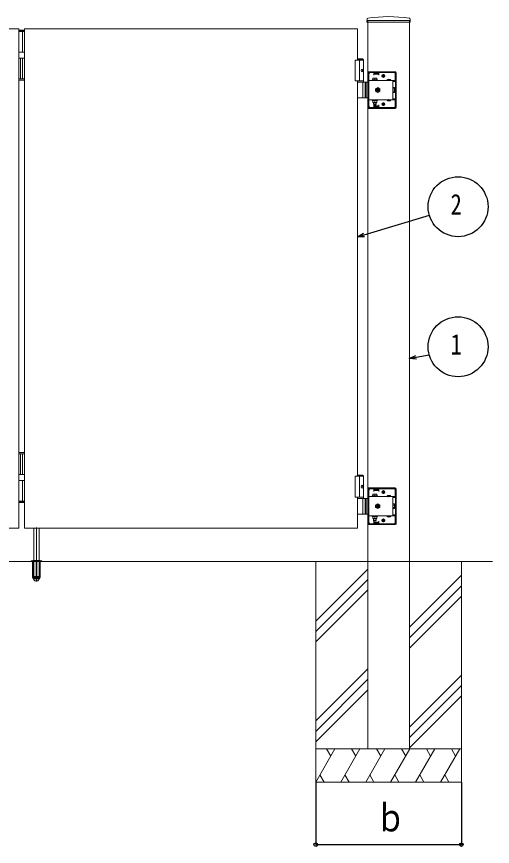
# Model space of a CAD drawing. Units: millimetres, scale not verified. Extents: x -6308 to 6308, y -4455 to 4455.
# Drawn here: x 2510 to 3654, y 170 to 2164 of the extents above; entities that cross this region are included whole.
import ezdxf
from ezdxf.enums import TextEntityAlignment as Align

# ---------------------------------------------------------------- set-up
doc = ezdxf.new("R2010")
doc.units = ezdxf.units.MM
doc.header["$LTSCALE"] = 20
doc.layers.add('0-3_YKK_A1', color=4, linetype='Continuous', lineweight=18)
doc.layers.add('0-4_YKK_D', color=6, linetype='Continuous')
doc.styles.add('ＭＳ ゴシック', font='')
doc.styles.get('ＭＳ ゴシック').set_extended_font_data('MS Gothic')

msp = doc.modelspace()

# ---------------------------------------------------------------- linework, layer by layer
at = {"layer": '0-3_YKK_A1'}
for p, q in [((3352.78, 2158.19), (3352.43, 2151.53)), ((3354.53, 2154.5), (3354.53, 2151)), ((3456.28, 2158.19), (3456.63, 2151.53)), ((3329.53, 2059.5), (3329.53, 2134.5)), ((3352.93, 2151), (3456.13, 2151)), ((3354.53, 854.5), (3354.53, 2151)), ((3454.53, 854.5), (3454.53, 2151)), ((2529.53, 2131.5), (2515.53, 2131.5)), ((2529.53, 2130.5), (2515.53, 2130.5)), ((2515.53, 2128.5), (2529.53, 2128.5)), ((2524.53, 2078.5), (2524.53, 2128.5)), ((2515.53, 2078.5), (2529.53, 2078.5)), ((2515.53, 2064.5), (2529.53, 2064.5)), ((2519.53, 2014.5), (2519.53, 2064.5)), ((2524.53, 2014.5), (2524.53, 2064.5)), ((3342.03, 2062.5), (3329.53, 2062.5)), ((3344.03, 2060.5), (3329.53, 2060.5)), ((3334.53, 2059.5), (3334.53, 2009.5)), ((3342.03, 2062.5), (3344.03, 2060.5)), ((3344.03, 2006.5), (3344.03, 2060.5)), ((3341.72, 2034.92), (3342.31, 2034.92)), ((3341.72, 2034.08), (3342.31, 2034.08)), ((3342.73, 2036.6), (3343.33, 2036.6)), ((2515.53, 2014.5), (2529.53, 2014.5)), ((3342.73, 2032.4), (3343.33, 2032.4)), ((3355.53, 2006.5), (3355.53, 2029.5)), ((3357.03, 2006.5), (3357.03, 2029.5)), ((3420.53, 2031.5), (3357.53, 2031.5)), ((3420.53, 2030), (3357.53, 2030)), ((3357.53, 1948.5), (3357.53, 2026.5)), ((3358.03, 2030), (3358.03, 2031.5)), ((3360.53, 2029.5), (3369.53, 2029.5)), ((3366.03, 2030), (3366.03, 2031.5)), ((3366.53, 2016.3), (3376.53, 2016.3)), ((3366.53, 2012.3), (3366.53, 2016.3)), ((3369.53, 2023), (3369.53, 2029.5)), ((3369.53, 2028.5), (3381.53, 2028.5)), ((3369.53, 2025.5), (3381.53, 2025.5)), ((3370.53, 2027), (3370.53, 2030)), ((3380.53, 2027), (3370.53, 2027)), ((3371.53, 2012.3), (3371.53, 2015.87)), ((3376.53, 2016.3), (3376.53, 2012.3)), ((3380.53, 2027), (3380.53, 2030)), ((3381.53, 2023), (3381.53, 2029.5)), ((3381.53, 2029.5), (3417.53, 2029.5)), ((3396.03, 2021.5), (3388.03, 2021.5)), ((3388.78, 2021.25), (3388.78, 2021.75)), ((3392.03, 2017.5), (3392.03, 2025.5)), ((3395.28, 2021.25), (3395.28, 2021.75)), ((3420.53, 2026.5), (3420.53, 2008.2)), ((3421.03, 1945.5), (3421.03, 2029.5)), ((3422.53, 1945.5), (3422.53, 2029.5)), ((2515.53, 2011.5), (2529.53, 2011.5)), ((3344.03, 2009.5), (3324.53, 2009.5)), ((3329.53, 1059.5), (3329.53, 2009.5)), ((3329.53, 2006.5), (3354.53, 2006.5)), ((3342.34, 1970), (3342.34, 2005)), ((3348.03, 2006.5), (3348.03, 1968.5)), ((3350.53, 2006.5), (3350.53, 1968.5)), ((3354.53, 2006.5), (3357.53, 2006.5)), ((3357.03, 2008.2), (3355.53, 2008.2)), ((3420.53, 2010.7), (3357.53, 2010.7)), ((3365.28, 2012.3), (3377.78, 2012.3)), ((3365.28, 2010.7), (3365.28, 2012.3)), ((3377.78, 2010.7), (3365.28, 2010.7)), ((3376.53, 2012.3), (3366.53, 2012.3)), ((3377.78, 2012.3), (3377.78, 2010.7)), ((3400.78, 2011.21), (3410.28, 2011.21)), ((3400.78, 2011.21), (3400.78, 2010.7)), ((3400.78, 2010.7), (3410.28, 2010.7)), ((3403.18, 2013.2), (3404.38, 2010.73)), ((3404.38, 2010.73), (3405.53, 2010.12)), ((3406.67, 2010.73), (3405.53, 2010.12)), ((3407.88, 2013.2), (3406.67, 2010.73)), ((3410.28, 2011.21), (3410.28, 2010.7)), ((3414.53, 2008.2), (3414.53, 2010.7)), ((3414.53, 2008.2), (3420.53, 2008.2)), ((3414.53, 2008.2), (3414.53, 1966.8)), ((3378.53, 1993.27), (3373.53, 1990.39)), ((3373.53, 1990.39), (3373.53, 1984.61)), ((3373.53, 1984.61), (3378.53, 1981.73)), ((3375.38, 1986.9), (3376.62, 1986.9)), ((3377.93, 1990.65), (3377.93, 1989.41)), ((3379.13, 1990.65), (3377.93, 1990.65)), ((3377.93, 1985.59), (3377.93, 1984.35)), ((3383.53, 1990.39), (3378.53, 1993.27)), ((3378.53, 1981.73), (3383.53, 1984.61)), ((3379.13, 1989.41), (3379.13, 1990.65)), ((3381.68, 1988.1), (3380.44, 1988.1)), ((3380.44, 1986.9), (3381.68, 1986.9)), ((3381.68, 1986.9), (3381.68, 1988.1)), ((3383.53, 1984.61), (3383.53, 1990.39)), ((3414.83, 1991.4), (3414.53, 1991.4)), ((3414.83, 1983.6), (3414.53, 1983.6)), ((3414.83, 1993.27), (3418.38, 1993.27)), ((3414.83, 1981.73), (3414.83, 1993.27)), ((3414.83, 1983.6), (3414.83, 1991.4)), ((3414.83, 1990.39), (3418.38, 1990.39)), ((3414.83, 1984.61), (3418.38, 1984.61)), ((3414.83, 1981.73), (3418.38, 1981.73)), ((3418.83, 1992.5), (3418.38, 1993.27)), ((3418.83, 1982.5), (3418.38, 1981.73)), ((3418.83, 1992.5), (3418.83, 1982.5)), ((3354.53, 1968.5), (3329.53, 1968.5)), ((3357.53, 1968.5), (3354.53, 1968.5)), ((3355.53, 1945.5), (3355.53, 1968.5)), ((3357.03, 1966.8), (3355.53, 1966.8)), ((3357.03, 1945.5), (3357.03, 1968.5)), ((3420.53, 1964.3), (3357.53, 1964.3)), ((3377.78, 1964.3), (3365.28, 1964.3)), ((3365.28, 1964.3), (3365.28, 1962.7)), ((3365.28, 1962.7), (3377.78, 1962.7)), ((3366.53, 1962.7), (3366.53, 1957.7)), ((3376.53, 1962.7), (3366.53, 1962.7)), ((3366.53, 1957.7), (3376.53, 1957.7)), ((3368.33, 1964.3), (3368.33, 1962.7)), ((3368.53, 1957.7), (3368.53, 1953.3)), ((3369.07, 1957.7), (3369.07, 1952.76)), ((3371.53, 1962.7), (3371.53, 1958.13)), ((3373.99, 1957.7), (3373.99, 1952.76)), ((3374.53, 1957.7), (3374.53, 1953.3)), ((3374.73, 1964.3), (3374.73, 1962.7)), ((3376.53, 1957.7), (3376.53, 1962.7)), ((3377.78, 1962.7), (3377.78, 1964.3)), ((3392.03, 1957.5), (3392.03, 1949.5)), ((3400.78, 1964.3), (3410.28, 1964.3)), ((3400.78, 1963.79), (3400.78, 1964.3)), ((3400.78, 1963.79), (3410.28, 1963.79)), ((3403.18, 1961.8), (3404.38, 1964.27)), ((3404.38, 1964.27), (3405.53, 1964.88)), ((3406.67, 1964.27), (3405.53, 1964.88)), ((3407.88, 1961.8), (3406.67, 1964.27)), ((3410.28, 1963.79), (3410.28, 1964.3)), ((3414.53, 1966.8), (3414.53, 1964.3)), ((3414.53, 1966.8), (3420.53, 1966.8)), ((3420.53, 1966.8), (3420.53, 1948.5)), ((3420.53, 1945), (3357.53, 1945)), ((3420.53, 1943.5), (3357.53, 1943.5)), ((3358.03, 1943.5), (3358.03, 1945)), ((3369.53, 1945.5), (3360.53, 1945.5)), ((3366.03, 1943.5), (3366.03, 1945)), ((3368.53, 1953.3), (3374.53, 1953.3)), ((3368.53, 1953.3), (3369.53, 1952.3)), ((3369.53, 1952.3), (3373.53, 1952.3)), ((3369.53, 1952), (3369.53, 1945.5)), ((3369.53, 1949.5), (3381.53, 1949.5)), ((3369.53, 1946.5), (3381.53, 1946.5)), ((3370.53, 1948), (3370.53, 1945)), ((3380.53, 1948), (3370.53, 1948)), ((3374.53, 1953.3), (3373.53, 1952.3)), ((3380.53, 1948), (3380.53, 1945)), ((3381.53, 1952), (3381.53, 1945.5)), ((3417.53, 1945.5), (3381.53, 1945.5)), ((3396.03, 1953.5), (3388.03, 1953.5)), ((3388.78, 1953.75), (3388.78, 1953.25)), ((3395.28, 1953.75), (3395.28, 1953.25)), ((2515.53, 1116.5), (2529.53, 1116.5)), ((2515.53, 1113.5), (2529.53, 1113.5)), ((2519.53, 1113.5), (2519.53, 1063.5)), ((2524.53, 1113.5), (2524.53, 1063.5)), ((2515.53, 1063.5), (2529.53, 1063.5)), ((3342.03, 1062.5), (3329.53, 1062.5)), ((3344.03, 1060.5), (3329.53, 1060.5)), ((3334.53, 1059.5), (3334.53, 1009.5)), ((3342.03, 1062.5), (3344.03, 1060.5)), ((3344.03, 1006.5), (3344.03, 1060.5)), ((2515.53, 1049.5), (2529.53, 1049.5)), ((2524.53, 1049.5), (2524.53, 999.5)), ((3341.72, 1034.92), (3342.31, 1034.92)), ((3341.72, 1034.08), (3342.31, 1034.08)), ((3342.73, 1036.6), (3343.33, 1036.6)), ((3342.73, 1032.4), (3343.33, 1032.4)), ((3355.53, 1006.5), (3355.53, 1029.5)), ((3357.03, 1006.5), (3357.03, 1029.5)), ((3420.53, 1031.5), (3357.53, 1031.5)), ((3420.53, 1030), (3357.53, 1030)), ((3357.53, 948.5), (3357.53, 1026.5)), ((3358.03, 1030), (3358.03, 1031.5)), ((3360.53, 1029.5), (3369.53, 1029.5)), ((3366.03, 1030), (3366.03, 1031.5)), ((3369.53, 1023), (3369.53, 1029.5)), ((3369.53, 1028.5), (3381.53, 1028.5)), ((3369.53, 1025.5), (3381.53, 1025.5)), ((3370.53, 1027), (3370.53, 1030)), ((3380.53, 1027), (3370.53, 1027)), ((3380.53, 1027), (3380.53, 1030)), ((3381.53, 1023), (3381.53, 1029.5)), ((3381.53, 1029.5), (3417.53, 1029.5)), ((3396.03, 1021.5), (3388.03, 1021.5)), ((3388.78, 1021.25), (3388.78, 1021.75)), ((3392.03, 1017.5), (3392.03, 1025.5)), ((3395.28, 1021.25), (3395.28, 1021.75)), ((3420.53, 1026.5), (3420.53, 1008.2)), ((3421.03, 945.5), (3421.03, 1029.5)), ((3422.53, 945.5), (3422.53, 1029.5)), ((2515.53, 999.5), (2529.53, 999.5)), ((2515.53, 997.5), (2529.53, 997.5)), ((3344.03, 1009.5), (3324.53, 1009.5)), ((3329.53, 1006.5), (3354.53, 1006.5)), ((3342.34, 970), (3342.34, 1005)), ((3348.03, 1006.5), (3348.03, 968.5)), ((3350.53, 1006.5), (3350.53, 968.5)), ((3354.53, 1006.5), (3357.53, 1006.5)), ((3357.03, 1008.2), (3355.53, 1008.2)), ((3420.53, 1010.7), (3357.53, 1010.7)), ((3365.28, 1012.3), (3377.78, 1012.3)), ((3365.28, 1010.7), (3365.28, 1012.3)), ((3377.78, 1010.7), (3365.28, 1010.7)), ((3366.53, 1016.3), (3376.53, 1016.3)), ((3366.53, 1012.3), (3366.53, 1016.3)), ((3376.53, 1012.3), (3366.53, 1012.3)), ((3371.53, 1012.3), (3371.53, 1015.87)), ((3376.53, 1016.3), (3376.53, 1012.3)), ((3377.78, 1012.3), (3377.78, 1010.7)), ((3400.78, 1011.21), (3410.28, 1011.21)), ((3400.78, 1011.21), (3400.78, 1010.7)), ((3400.78, 1010.7), (3410.28, 1010.7)), ((3403.18, 1013.2), (3404.38, 1010.73)), ((3404.38, 1010.73), (3405.53, 1010.12)), ((3406.67, 1010.73), (3405.53, 1010.12)), ((3407.88, 1013.2), (3406.67, 1010.73)), ((3410.28, 1011.21), (3410.28, 1010.7)), ((3414.53, 1008.2), (3414.53, 1010.7)), ((3414.53, 1008.2), (3420.53, 1008.2)), ((3414.53, 1008.2), (3414.53, 966.8)), ((2515.53, 996.5), (2529.53, 996.5)), ((3378.53, 993.27), (3373.53, 990.39)), ((3373.53, 990.39), (3373.53, 984.61)), ((3373.53, 984.61), (3378.53, 981.73)), ((3375.38, 986.9), (3376.62, 986.9)), ((3377.93, 990.65), (3377.93, 989.41)), ((3379.13, 990.65), (3377.93, 990.65)), ((3377.93, 985.59), (3377.93, 984.35)), ((3383.53, 990.39), (3378.53, 993.27)), ((3378.53, 981.73), (3383.53, 984.61)), ((3379.13, 989.41), (3379.13, 990.65)), ((3381.68, 988.1), (3380.44, 988.1)), ((3380.44, 986.9), (3381.68, 986.9)), ((3381.68, 986.9), (3381.68, 988.1)), ((3383.53, 984.61), (3383.53, 990.39)), ((3414.83, 991.4), (3414.53, 991.4)), ((3414.83, 983.6), (3414.53, 983.6)), ((3414.83, 993.27), (3418.38, 993.27)), ((3414.83, 981.73), (3414.83, 993.27)), ((3414.83, 983.6), (3414.83, 991.4)), ((3414.83, 990.39), (3418.38, 990.39)), ((3414.83, 984.61), (3418.38, 984.61)), ((3414.83, 981.73), (3418.38, 981.73)), ((3418.83, 992.5), (3418.38, 993.27)), ((3418.83, 982.5), (3418.38, 981.73)), ((3418.83, 992.5), (3418.83, 982.5)), ((3354.53, 968.5), (3329.53, 968.5)), ((3357.53, 968.5), (3354.53, 968.5)), ((3355.53, 945.5), (3355.53, 968.5)), ((3357.03, 966.8), (3355.53, 966.8)), ((3357.03, 945.5), (3357.03, 968.5)), ((3420.53, 964.3), (3357.53, 964.3)), ((3377.78, 964.3), (3365.28, 964.3)), ((3365.28, 964.3), (3365.28, 962.7)), ((3365.28, 962.7), (3377.78, 962.7)), ((3366.53, 962.7), (3366.53, 957.7)), ((3376.53, 962.7), (3366.53, 962.7)), ((3366.53, 957.7), (3376.53, 957.7)), ((3368.33, 964.3), (3368.33, 962.7)), ((3368.53, 957.7), (3368.53, 953.3)), ((3369.07, 957.7), (3369.07, 952.76)), ((3371.53, 962.7), (3371.53, 958.13)), ((3373.99, 957.7), (3373.99, 952.76)), ((3374.53, 957.7), (3374.53, 953.3)), ((3374.73, 964.3), (3374.73, 962.7)), ((3376.53, 957.7), (3376.53, 962.7)), ((3377.78, 962.7), (3377.78, 964.3)), ((3392.03, 957.5), (3392.03, 949.5)), ((3400.78, 964.3), (3410.28, 964.3)), ((3400.78, 963.79), (3400.78, 964.3)), ((3400.78, 963.79), (3410.28, 963.79)), ((3403.18, 961.8), (3404.38, 964.27)), ((3404.38, 964.27), (3405.53, 964.88)), ((3406.67, 964.27), (3405.53, 964.88)), ((3407.88, 961.8), (3406.67, 964.27)), ((3410.28, 963.79), (3410.28, 964.3)), ((3414.53, 966.8), (3414.53, 964.3)), ((3414.53, 966.8), (3420.53, 966.8)), ((3420.53, 966.8), (3420.53, 948.5)), ((3420.53, 945), (3357.53, 945)), ((3420.53, 943.5), (3357.53, 943.5)), ((3358.03, 943.5), (3358.03, 945)), ((3369.53, 945.5), (3360.53, 945.5)), ((3366.03, 943.5), (3366.03, 945)), ((3368.53, 953.3), (3374.53, 953.3)), ((3368.53, 953.3), (3369.53, 952.3)), ((3369.53, 952.3), (3373.53, 952.3)), ((3369.53, 952), (3369.53, 945.5)), ((3369.53, 949.5), (3381.53, 949.5)), ((3369.53, 946.5), (3381.53, 946.5)), ((3370.53, 948), (3370.53, 945)), ((3380.53, 948), (3370.53, 948)), ((3374.53, 953.3), (3373.53, 952.3)), ((3380.53, 948), (3380.53, 945)), ((3381.53, 952), (3381.53, 945.5)), ((3417.53, 945.5), (3381.53, 945.5)), ((3396.03, 953.5), (3388.03, 953.5)), ((3388.78, 953.75), (3388.78, 953.25)), ((3395.28, 953.75), (3395.28, 953.25)), ((2551.53, 857.5), (2551.53, 934.5)), ((2558.03, 936.5), (2558.03, 806.5)), ((2564.53, 857.5), (2564.53, 934.5)), ((2549.03, 857.5), (2545.69, 856.28)), ((2567.03, 857.5), (2549.03, 857.5)), ((2550.2, 857.5), (2550.7, 857)), ((2551.53, 857.5), (2551.53, 818.7)), ((2565.86, 857.5), (2565.36, 857)), ((2567.03, 857.5), (2570.37, 856.28)), ((-786.64, 854.5), (3654.25, 854.5)), ((2545.03, 855.34), (2545.03, 854.5)), ((2571.03, 854.5), (2545.03, 854.5)), ((2570.74, 856.04), (2545.32, 856.04)), ((2548.78, 854.5), (2548.78, 817.47)), ((2549.34, 854.5), (2549.34, 816.5)), ((2551.03, 819.44), (2550.7, 857)), ((2565.36, 857), (2550.7, 857)), ((2557.03, 854.5), (2557.03, 816.5)), ((2559.03, 854.5), (2559.03, 816.5)), ((2565.03, 819.44), (2565.36, 857)), ((2566.72, 854.5), (2566.72, 816.5)), ((2567.28, 854.5), (2567.28, 817.47)), ((2571.03, 855.34), (2571.03, 854.5)), ((3229.53, 854.5), (3229.53, 324.5)), ((3354.53, 854.5), (3354.53, 404.5)), ((3454.53, 854.5), (3454.53, 404.5)), ((3579.53, 854.5), (3579.53, 324.5)), ((2548.78, 817.47), (2553.67, 809)), ((2551.58, 818.7), (2551.58, 818.38)), ((2564.48, 818.38), (2551.58, 818.38)), ((2559.03, 817.47), (2557.03, 817.47)), ((2567.28, 817.47), (2562.39, 809)), ((2564.48, 818.38), (2564.48, 818.7)), ((3354.53, 836.71), (3229.53, 711.71)), ((3579.53, 821.71), (3454.53, 696.71)), ((2557.03, 816.5), (2549.34, 816.5)), ((2561.52, 808.5), (2554.54, 808.5)), ((2566.72, 816.5), (2559.03, 816.5)), ((3354.53, 811.71), (3229.53, 686.71)), ((3354.53, 786.71), (3229.53, 661.71)), ((3579.53, 796.71), (3454.53, 671.71)), ((3579.53, 771.71), (3454.53, 646.71)), ((3354.53, 596.71), (3229.53, 471.71)), ((3579.53, 581.71), (3454.53, 456.71)), ((3354.53, 571.71), (3229.53, 446.71)), ((3354.53, 546.71), (3229.53, 421.71)), ((3579.53, 556.71), (3454.53, 431.71)), ((3579.53, 531.71), (3454.53, 406.71)), ((3229.53, 404.5), (3579.53, 404.5)), ((3275.72, 404.5), (3229.53, 324.5)), ((3255.72, 404.5), (3265.72, 387.18)), ((3335.72, 404.5), (3289.53, 324.5)), ((3315.72, 404.5), (3325.72, 387.18)), ((3395.72, 404.5), (3349.53, 324.5)), ((3354.53, 404.5), (3454.53, 404.5)), ((3375.72, 404.5), (3385.72, 387.18)), ((3455.72, 404.5), (3409.53, 324.5)), ((3435.72, 404.5), (3445.72, 387.18)), ((3515.72, 404.5), (3469.53, 324.5)), ((3495.72, 404.5), (3505.72, 387.18)), ((3575.72, 404.5), (3529.53, 324.5)), ((3555.72, 404.5), (3565.72, 387.18)), ((3239.53, 341.82), (3249.53, 324.5)), ((3299.53, 341.82), (3309.53, 324.5)), ((3359.53, 341.82), (3369.53, 324.5)), ((3419.53, 341.82), (3429.53, 324.5)), ((3479.53, 341.82), (3489.53, 324.5)), ((3539.53, 341.82), (3549.53, 324.5)), ((3229.53, 324.5), (3579.53, 324.5))]:
    msp.add_line(p, q, dxfattribs=at)
for points in [[(3354.53, 2154.5), (3454.53, 2154.5), (3454.53, 2151)], [(3329.53, 2134.5), (2529.53, 2134.5), (2529.53, 934.5), (3329.53, 934.5), (3329.53, 1009.5)], [(3344.03, 2059.5), (3324.53, 2059.5), (3324.53, 2009.5)], [(3342.31, 2034.92), (3342.42, 2034.94), (3342.53, 2034.98), (3342.63, 2035.06), (3342.72, 2035.17), (3342.79, 2035.29), (3342.83, 2035.44), (3342.85, 2035.6), (3342.85, 2035.76)], [(3342.85, 2033.24), (3342.85, 2033.4), (3342.83, 2033.56), (3342.79, 2033.71), (3342.72, 2033.83), (3342.63, 2033.94), (3342.53, 2034.02), (3342.42, 2034.06), (3342.31, 2034.08)], [(3343.44, 2035.76), (3343.47, 2035.6), (3343.51, 2035.44), (3343.58, 2035.29), (3343.66, 2035.17), (3343.76, 2035.06), (3343.82, 2035.01)], [(3343.82, 2033.99), (3343.76, 2033.94), (3343.66, 2033.83), (3343.58, 2033.71), (3343.51, 2033.56), (3343.47, 2033.4), (3343.44, 2033.24)], [(3357.53, 1982.4), (3355.53, 1982.4), (3355.53, 1992.6), (3357.53, 1992.6)], [(3376.62, 1988.1), (3375.38, 1988.1), (3375.38, 1986.9)], [(3377.93, 1984.35), (3379.13, 1984.35), (3379.13, 1985.59)], [(3344.03, 1059.5), (3324.53, 1059.5), (3324.53, 1009.5)], [(3342.31, 1034.92), (3342.42, 1034.94), (3342.53, 1034.98), (3342.63, 1035.06), (3342.72, 1035.17), (3342.79, 1035.29), (3342.83, 1035.44), (3342.85, 1035.6), (3342.85, 1035.76)], [(3342.85, 1033.24), (3342.85, 1033.4), (3342.83, 1033.56), (3342.79, 1033.71), (3342.72, 1033.83), (3342.63, 1033.94), (3342.53, 1034.02), (3342.42, 1034.06), (3342.31, 1034.08)], [(3343.44, 1035.76), (3343.47, 1035.6), (3343.51, 1035.44), (3343.58, 1035.29), (3343.66, 1035.17), (3343.76, 1035.06), (3343.82, 1035.01)], [(3343.82, 1033.99), (3343.76, 1033.94), (3343.66, 1033.83), (3343.58, 1033.71), (3343.51, 1033.56), (3343.47, 1033.4), (3343.44, 1033.24)], [(3357.53, 982.4), (3355.53, 982.4), (3355.53, 992.6), (3357.53, 992.6)], [(3376.62, 988.1), (3375.38, 988.1), (3375.38, 986.9)], [(3377.93, 984.35), (3379.13, 984.35), (3379.13, 985.59)], [(2551.53, 818.7), (2564.53, 818.7), (2564.53, 857.5)]]:
    msp.add_lwpolyline(points, dxfattribs=at)
msp.add_lwpolyline([(2515.53, 2134.5), (1715.53, 2134.5), (1715.53, 934.5), (2515.53, 934.5)], close=True, dxfattribs=at)
for centre, radius, start, end in [((3354.78, 2158.08), 2, 99.0011, 177), ((3404.53, 1844), 320, 80.9989, 99.0011), ((3454.28, 2158.08), 2, 3, 80.9989), ((3352.93, 2151.5), 0.5, 177, 270), ((3456.13, 2151.5), 0.5, 270, 3), ((3357.53, 2029.5), 2, 90, 180), ((3357.53, 2029.5), 0.5, 90, 180), ((3360.53, 2026.5), 3, 90, 180), ((3369.03, 2008.87), 7.43, 70.34714, 109.65286), ((3374.03, 2008.87), 7.43, 70.34714, 109.65286), ((3392.03, 2021.75), 3.25, 0, 180), ((3392.03, 2021.25), 3.25, 180, 0), ((3405.53, 2007.93), 5.77, 34.65097, 145.34903), ((3417.53, 2026.5), 3, 0, 90), ((3420.53, 2029.5), 2, 0, 90), ((3420.53, 2029.5), 0.5, 0, 90), ((3340.84, 2005), 1.5, 0, 90), ((3378.53, 1987.5), 5, 76.88299, 190.15922), ((3378.53, 1987.5), 5, 190.15922, 76.88299), ((3378.53, 1987.5), 4.3, 83.27178, 183.77043), ((3378.53, 1987.5), 4.3, 183.77043, 83.27178), ((3376.62, 1989.41), 1.31, 270, 0), ((3376.62, 1985.59), 1.31, 0, 90), ((3380.44, 1989.41), 1.31, 180, 270), ((3380.44, 1985.59), 1.31, 90, 180), ((3416.27, 1991.83), 2.56, 325.61575, 34.38425), ((3416.27, 1983.17), 2.56, 325.61575, 34.38425), ((3409.28, 1987.5), 9.55, 342.41205, 17.58795), ((3340.84, 1970), 1.5, 270, 0), ((3369.03, 1965.13), 7.43, 250.34714, 289.65286), ((3374.03, 1965.13), 7.43, 250.34714, 289.65286), ((3392.03, 1953.75), 3.25, 0, 180), ((3405.53, 1967.07), 5.77, 214.65097, 325.34903), ((3357.53, 1945.5), 2, 180, 270), ((3357.53, 1945.5), 0.5, 180, 270), ((3360.53, 1948.5), 3, 180, 270), ((3392.03, 1953.25), 3.25, 180, 0), ((3417.53, 1948.5), 3, 270, 0), ((3420.53, 1945.5), 0.5, 270, 0), ((3420.53, 1945.5), 2, 270, 0), ((3357.53, 1029.5), 2, 90, 180), ((3357.53, 1029.5), 0.5, 90, 180), ((3360.53, 1026.5), 3, 90, 180), ((3392.03, 1021.75), 3.25, 0, 180), ((3392.03, 1021.25), 3.25, 180, 0), ((3417.53, 1026.5), 3, 0, 90), ((3420.53, 1029.5), 2, 0, 90), ((3420.53, 1029.5), 0.5, 0, 90), ((3340.84, 1005), 1.5, 0, 90), ((3369.03, 1008.87), 7.43, 70.34714, 109.65286), ((3374.03, 1008.87), 7.43, 70.34714, 109.65286), ((3405.53, 1007.93), 5.77, 34.65097, 145.34903), ((3378.53, 987.5), 5, 76.88299, 190.15922), ((3378.53, 987.5), 5, 190.15922, 76.88299), ((3378.53, 987.5), 4.3, 83.27178, 183.77043), ((3378.53, 987.5), 4.3, 183.77043, 83.27178), ((3376.62, 989.41), 1.31, 270, 0), ((3376.62, 985.59), 1.31, 0, 90), ((3380.44, 989.41), 1.31, 180, 270), ((3380.44, 985.59), 1.31, 90, 180), ((3416.27, 991.83), 2.56, 325.61575, 34.38425), ((3416.27, 983.17), 2.56, 325.61575, 34.38425), ((3409.28, 987.5), 9.55, 342.41205, 17.58795), ((3340.84, 970), 1.5, 270, 0), ((3369.03, 965.13), 7.43, 250.34714, 289.65286), ((3374.03, 965.13), 7.43, 250.34714, 289.65286), ((3392.03, 953.75), 3.25, 0, 180), ((3405.53, 967.07), 5.77, 214.65097, 325.34903), ((3357.53, 945.5), 2, 180, 270), ((3357.53, 945.5), 0.5, 180, 270), ((3360.53, 948.5), 3, 180, 270), ((3392.03, 953.25), 3.25, 180, 0), ((3417.53, 948.5), 3, 270, 0), ((3420.53, 945.5), 0.5, 270, 0), ((3420.53, 945.5), 2, 270, 0), ((2546.03, 855.34), 1, 110, 180), ((2570.03, 855.34), 1, 360, 70), ((2558.03, 819.5), 7, 180.5, 359.5), ((2558.03, 821.8), 7.3, 207.94179, 270), ((2558.03, 821.8), 7.3, 270, 332.05821), ((2554.54, 809.5), 1, 210, 270), ((2561.52, 809.5), 1, 270, 330)]:
    msp.add_arc(centre, radius, start, end, dxfattribs=at)
for centre in [(3341.37, 2034.5), (3341.37, 1034.5)]:
    msp.add_ellipse(centre, major_axis=(0, -3.5), ratio=0.707107, dxfattribs=at)
for centre, start_param, end_param in [((3335.36, 2034.5), 4.6657054, 4.7590726), ((3336.55, 2034.5), 4.8528504, 4.9478932), ((3337.14, 2034.5), 4.8528504, 4.9478932), ((3336.55, 2034.5), 4.4768847, 4.5719276), ((3337.14, 2034.5), 4.4768847, 4.5719276), ((3335.36, 1034.5), 4.6657054, 4.7590726), ((3336.55, 1034.5), 4.8528504, 4.9478932), ((3336.55, 1034.5), 4.4768847, 4.5719276), ((3337.14, 1034.5), 4.8528504, 4.9478932), ((3337.14, 1034.5), 4.4768847, 4.5719276)]:
    msp.add_ellipse(centre, major_axis=(0, 9), ratio=0.707107, start_param=start_param, end_param=end_param, dxfattribs=at)
at = {"layer": '0-4_YKK_D'}
for p, q in [((3229.53, 323.5), (3229.53, 173.5)), ((3579.53, 323.5), (3579.53, 173.5)), ((3229.53, 174.5), (3579.53, 174.5))]:
    msp.add_line(p, q, dxfattribs=at)
for points in [[(3329.53, 1634.53), (3345.81, 1639.41), (3502.72, 1686.52)], [(3347.12, 1635.05), (3329.53, 1634.53), (3344.5, 1643.78)], [(3453.82, 1342.63), (3470.55, 1345.64), (3502.35, 1351.35)], [(3471.36, 1341.15), (3453.82, 1342.63), (3469.74, 1350.12)]]:
    msp.add_lwpolyline(points, dxfattribs=at)
for centre, radius in [((3571.68, 1707.23), 72), ((3571.68, 1370.76), 72), ((3229.53, 174.5), 4.25), ((3579.53, 174.5), 4.25)]:
    msp.add_circle(centre, radius, dxfattribs=at)

# ---------------------------------------------------------------- texts
at = {"layer": '0-4_YKK_D', "style": 'ＭＳ ゴシック', "width": 0.8}
for s, height, p in [('2', 49.49, (3553.68, 1673.48)), ('1', 49.49, (3553.68, 1337.01)), ('ｂ', 65.98, (3373.33, 186.5))]:
    msp.add_text(s, height=height, dxfattribs=at).set_placement(p, align=Align.BOTTOM_LEFT)

doc.saveas('drawing.dxf')
